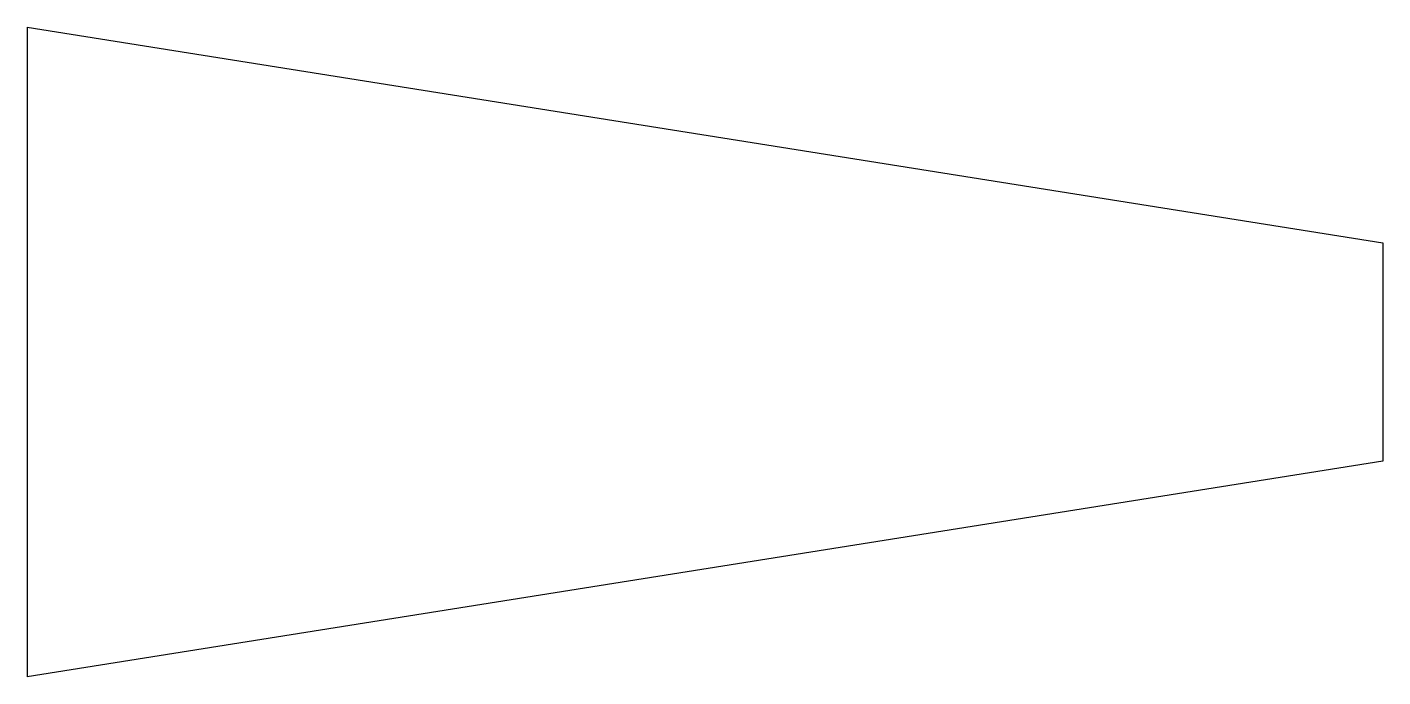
# Model space of a CAD drawing. Header units: inches. Extents: x 1.06 to 5.95, y 14.11 to 16.45.
import ezdxf

# ---------------------------------------------------------------- set-up
doc = ezdxf.new("R2010")
doc.units = ezdxf.units.IN
doc.header["$LTSCALE"] = 1.7325
doc.header["$MEASUREMENT"] = 0
doc.layers.get('0').update_dxf_attribs({"linetype": 'CONTINUOUS'})

msp = doc.modelspace()

# ---------------------------------------------------------------- linework, layer by layer
at = {"color": 1, "linetype": 'CONTINUOUS'}
for p, q in [((1.0562, 16.4511), (1.0562, 14.1098)), ((1.0562, 16.4511), (5.9462, 15.6741)), ((5.9462, 15.6741), (5.9462, 14.8867)), ((5.9462, 14.8867), (1.0562, 14.1098))]:
    msp.add_line(p, q, dxfattribs=at)

doc.saveas('drawing.dxf')
